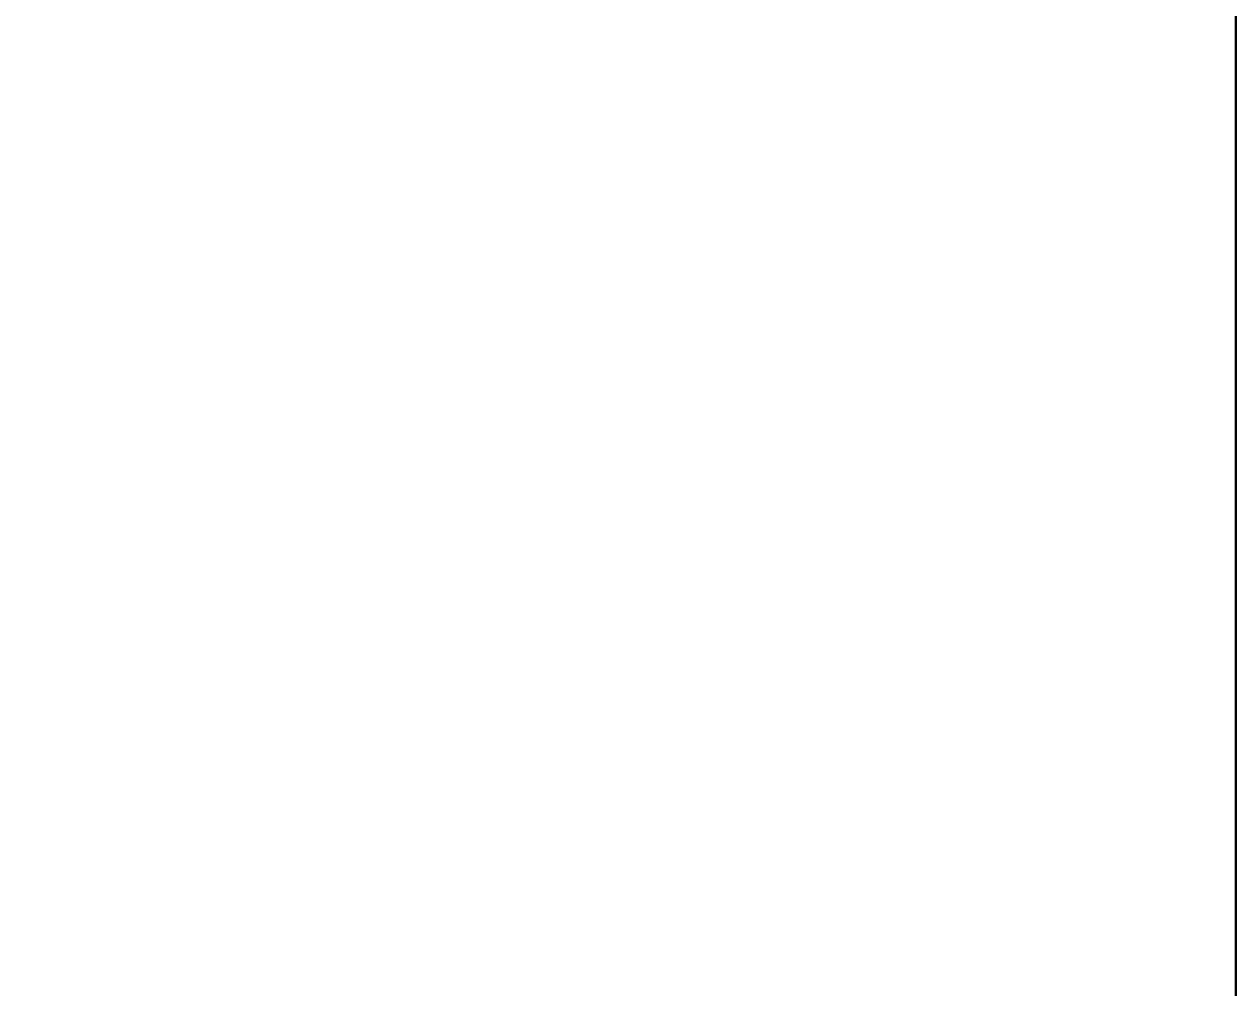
# Paper-space layout 'Sheet2' of a CAD drawing. Header units: inches. Extents: x 0 to 16.3, y 0 to 11.5.
# Drawn here: x 13.9289 to 14.0263, y 3.8947 to 3.9723 of the extents above; entities that cross this region are included whole.
import ezdxf

# ---------------------------------------------------------------- set-up
doc = ezdxf.new("R2010")
doc.units = ezdxf.units.IN
doc.header["$MEASUREMENT"] = 0
doc.styles.add('SLDTEXTSTYLE0', font='TXT', dxfattribs={"width": 0.75})
doc.dimstyles.new('SLDDIMSTYLE4', dxfattribs={"dimtxt": 0.137795, "dimasz": 0.13, "dimexe": 0, "dimexo": 0.0625, "dimgap": 0.034449, "dimtad": 1, "dimlfac": 2, "dimrnd": 1e-09, "dimzin": 4, "dimdsep": 46, "dimtxsty": 'SLDTEXTSTYLE0', "dimsah": 1, "dimcen": 0.09, "dimadec": 0, "dimazin": 1, "dimtfac": 1, "dimtofl": 0, "dimtmove": 0, "dimatfit": 3, "dimfxl": 1, "dimfrac": 2, "dimtolj": 1, "dimtzin": 12, "dimarcsym": 0})

# ---------------------------------------------------------------- blocks, each defined once
blk = doc.blocks.new('_D_4')
at = {"color": 7, "linetype": 'Continuous', "lineweight": 0}
for p, q in [((14.103635, 4.8099), (13.386918, 4.8099)), ((13.426288, 4.8099), (13.426288, 3.8099)), ((14.036968, 3.8099), (13.386918, 3.8099))]:
    blk.add_line(p, q, dxfattribs=at)
at = {"color": 7, "linetype": 'Continuous', "lineweight": 18}
for points in [[(13.426288, 4.8099), (13.406288, 4.6799), (13.446288, 4.6799)], [(13.426288, 3.8099), (13.446288, 3.9399), (13.406288, 3.9399)]]:
    blk.add_solid(points, dxfattribs=at)
at = {"color": 7, "linetype": 'Continuous', "lineweight": 18, "insert": (13.248661, 4.132224), "char_height": 0.1377953, "attachment_point": 1, "rotation": 90, "style": 'SLDTEXTSTYLE0'}
blk.add_mtext('2.00', dxfattribs=at)

psp = doc.layouts.new('Sheet2')

# ---------------------------------------------------------------- linework, layer by layer
at = {"color": 7, "linetype": 'Continuous', "lineweight": 25}
for points, knots in [([(14.026338, 4.028395), (14.026338, 4.026699), (14.026338, 4.02337), (14.026338, 4.01836), (14.026338, 4.013454), (14.026338, 4.008662), (14.026338, 4.003937), (14.026338, 3.999323), (14.026338, 3.994798), (14.026338, 3.990395), (14.026338, 3.986146), (14.026338, 3.982082), (14.026338, 3.97823), (14.026338, 3.974585), (14.026338, 3.97117), (14.026338, 3.967953), (14.026338, 3.964963), (14.026338, 3.96218), (14.026338, 3.959586), (14.026338, 3.957216), (14.026338, 3.955001), (14.026338, 3.953031), (14.026338, 3.951193), (14.026338, 3.949548), (14.026338, 3.948126), (14.026338, 3.947327), (14.026338, 3.946924)], [0, 0, 0, 0, 0.058769, 0.115367, 0.170284, 0.223398, 0.274919, 0.325155, 0.373879, 0.421534, 0.467373, 0.511203, 0.553187, 0.593142, 0.63132, 0.668139, 0.703659, 0.738286, 0.77209, 0.805291, 0.837698, 0.869936, 0.901947, 0.934392, 0.966911, 1, 1, 1, 1]), ([(14.026338, 4.006424), (14.026338, 4.004813), (14.026338, 4.001619), (14.026338, 3.99692), (14.026338, 3.99237), (14.026338, 3.988665), (14.026338, 3.985646), (14.026338, 3.983207), (14.026338, 3.980569), (14.026338, 3.977739), (14.026338, 3.974721), (14.026338, 3.971523), (14.026338, 3.968109), (14.026338, 3.965794), (14.026338, 3.964597)], [0, 0, 0, 0, 0.103865, 0.206016, 0.307305, 0.408307, 0.461203, 0.520877, 0.585782, 0.655976, 0.733177, 0.816091, 0.90491, 1, 1, 1, 1]), ([(14.026338, 4.000122), (14.026338, 3.997698), (14.026338, 3.993024), (14.026338, 3.98637), (14.026338, 3.980344), (14.026338, 3.974933), (14.026338, 3.970141), (14.026338, 3.965963), (14.026338, 3.9624), (14.026338, 3.96036), (14.026338, 3.959401)], [0, 0, 0, 0, 0.167825, 0.323479, 0.465976, 0.596024, 0.714657, 0.821331, 0.915946, 1, 1, 1, 1]), ([(14.026338, 3.95078), (14.026338, 3.951926), (14.026338, 3.954231), (14.026338, 3.958379), (14.026338, 3.962975), (14.026338, 3.968145), (14.026338, 3.973797), (14.026338, 3.979991), (14.026338, 3.98668), (14.026338, 3.991411), (14.026338, 3.993827)], [0, 0, 0, 0, 0.11386, 0.229075, 0.346706, 0.467688, 0.592823, 0.722567, 0.858319, 1, 1, 1, 1]), ([(14.026338, 3.988577), (14.026338, 3.987112), (14.026338, 3.984062), (14.026338, 3.979314), (14.026338, 3.974215), (14.026338, 3.97071), (14.026338, 3.968897)], [0, 0, 0, 0, 0.222095, 0.462028, 0.721696, 1, 1, 1, 1]), ([(14.026338, 3.987248), (14.026338, 3.986154), (14.026338, 3.984046), (14.026338, 3.980911), (14.026338, 3.977988), (14.026338, 3.975336), (14.026338, 3.973007), (14.026338, 3.971174), (14.026338, 3.969786), (14.026338, 3.969314), (14.026338, 3.969071)], [0, 0, 0, 0, 0.137597, 0.265256, 0.388806, 0.513224, 0.634914, 0.753851, 0.873538, 1, 1, 1, 1]), ([(14.026338, 3.967243), (14.026338, 3.967698), (14.026338, 3.968571), (14.026338, 3.970112), (14.026338, 3.971874), (14.026338, 3.97379), (14.026338, 3.976044), (14.026338, 3.978594), (14.026338, 3.981492), (14.026338, 3.98368), (14.026338, 3.984797)], [0, 0, 0, 0, 0.150356, 0.288674, 0.415545, 0.531028, 0.642703, 0.758233, 0.876672, 1, 1, 1, 1]), ([(14.026338, 3.948149), (14.026338, 3.950162), (14.026338, 3.954036), (14.026338, 3.959636), (14.026338, 3.964828), (14.026338, 3.969567), (14.026338, 3.973905), (14.026338, 3.977793), (14.026338, 3.981269), (14.026338, 3.983462), (14.026338, 3.984475)], [0, 0, 0, 0, 0.170297, 0.327906, 0.472292, 0.603108, 0.721545, 0.826796, 0.919947, 1, 1, 1, 1]), ([(14.026338, 3.968897), (14.026338, 3.970178), (14.026338, 3.972659), (14.026338, 3.975723), (14.026338, 3.978144), (14.026338, 3.979865), (14.026338, 3.980943), (14.026338, 3.981303), (14.026338, 3.981066), (14.026338, 3.980327), (14.026338, 3.979957)], [0, 0, 0, 0, 0.148283, 0.287229, 0.41751, 0.540591, 0.658988, 0.773162, 0.886543, 1, 1, 1, 1]), ([(14.026338, 3.979957), (14.026338, 3.979646), (14.026338, 3.979038), (14.026338, 3.977797), (14.026338, 3.976394), (14.026338, 3.974738), (14.026338, 3.972858), (14.026338, 3.970734), (14.026338, 3.968405), (14.026338, 3.966715), (14.026338, 3.965863)], [0, 0, 0, 0, 0.137349, 0.269049, 0.39573, 0.518199, 0.63806, 0.757023, 0.877525, 1, 1, 1, 1]), ([(14.026338, 3.979875), (14.026338, 3.978358), (14.026338, 3.975238), (14.026338, 3.970332), (14.026338, 3.965105), (14.026338, 3.959538), (14.026338, 3.953642), (14.026338, 3.947421), (14.026338, 3.940858), (14.026338, 3.936399), (14.026338, 3.934106)], [0, 0, 0, 0, 0.100908, 0.207427, 0.320704, 0.441193, 0.56927, 0.704636, 0.848081, 1, 1, 1, 1]), ([(14.026338, 3.969071), (14.026338, 3.968948), (14.026338, 3.968708), (14.026338, 3.968992), (14.026338, 3.969734), (14.026338, 3.971021), (14.026338, 3.972707), (14.026338, 3.974764), (14.026338, 3.977149), (14.026338, 3.97889), (14.026338, 3.97979)], [0, 0, 0, 0, 0.128585, 0.250395, 0.370132, 0.495119, 0.620662, 0.742958, 0.867194, 1, 1, 1, 1]), ([(14.026338, 3.9797), (14.026338, 3.979714), (14.026338, 3.97974), (14.026338, 3.979548), (14.026338, 3.979095), (14.026338, 3.978366), (14.026338, 3.977474), (14.026338, 3.976294), (14.026338, 3.97491), (14.026338, 3.973276), (14.026338, 3.971405), (14.026338, 3.969216), (14.026338, 3.966718), (14.026338, 3.963975), (14.026338, 3.960892), (14.026338, 3.95755), (14.026338, 3.953888), (14.026338, 3.949988), (14.026338, 3.945822), (14.026338, 3.941482), (14.026338, 3.936938), (14.026338, 3.932226), (14.026338, 3.927345), (14.026338, 3.922278), (14.026338, 3.917041), (14.026338, 3.913478), (14.026338, 3.911671)], [0, 0, 0, 0, 0.032693, 0.064846, 0.096392, 0.127886, 0.159385, 0.191279, 0.223668, 0.256476, 0.29033, 0.3256, 0.362128, 0.400545, 0.440894, 0.48329, 0.527719, 0.574865, 0.623493, 0.673169, 0.724121, 0.776292, 0.829803, 0.884723, 0.941545, 1, 1, 1, 1]), ([(14.026338, 3.907389), (14.026338, 3.909251), (14.026338, 3.912918), (14.026338, 3.91833), (14.026338, 3.923552), (14.026338, 3.928576), (14.026338, 3.933405), (14.026338, 3.938044), (14.026338, 3.942492), (14.026338, 3.94674), (14.026338, 3.950757), (14.026338, 3.954506), (14.026338, 3.958006), (14.026338, 3.961212), (14.026338, 3.964157), (14.026338, 3.966821), (14.026338, 3.969226), (14.026338, 3.97133), (14.026338, 3.973165), (14.026338, 3.974837), (14.026338, 3.976215), (14.026338, 3.977387), (14.026338, 3.978321), (14.026338, 3.979044), (14.026338, 3.979486), (14.026338, 3.979629), (14.026338, 3.9797)], [0, 0, 0, 0, 0.059152, 0.116498, 0.171835, 0.225245, 0.276828, 0.326754, 0.375467, 0.422747, 0.468354, 0.51176, 0.553246, 0.592838, 0.630565, 0.667043, 0.702074, 0.736134, 0.769462, 0.802366, 0.83499, 0.867436, 0.899905, 0.9326, 0.96597, 1, 1, 1, 1]), ([(14.026338, 3.968047), (14.026338, 3.969009), (14.026338, 3.970916), (14.026338, 3.973307), (14.026338, 3.975329), (14.026338, 3.976953), (14.026338, 3.978138), (14.026338, 3.978957), (14.026338, 3.979391), (14.026338, 3.979353), (14.026338, 3.979333)], [0, 0, 0, 0, 0.119529, 0.23679, 0.355446, 0.475845, 0.598398, 0.726348, 0.859875, 1, 1, 1, 1]), ([(14.026338, 3.955516), (14.026338, 3.955838), (14.026338, 3.956478), (14.026338, 3.957954), (14.026338, 3.959851), (14.026338, 3.961702), (14.026338, 3.96346), (14.026338, 3.965054), (14.026338, 3.966875), (14.026338, 3.968922), (14.026338, 3.971201), (14.026338, 3.973722), (14.026338, 3.976469), (14.026338, 3.978373), (14.026338, 3.979365)], [0, 0, 0, 0, 0.083073, 0.165131, 0.2515, 0.345454, 0.397801, 0.458159, 0.526273, 0.602675, 0.687723, 0.782638, 0.886782, 1, 1, 1, 1]), ([(14.026338, 3.979333), (14.026338, 3.979253), (14.026338, 3.979096), (14.026338, 3.978466), (14.026338, 3.977527), (14.026338, 3.976291), (14.026338, 3.974718), (14.026338, 3.972851), (14.026338, 3.970636), (14.026338, 3.968167), (14.026338, 3.965446), (14.026338, 3.962584), (14.026338, 3.959582), (14.026338, 3.956419), (14.026338, 3.953131), (14.026338, 3.94969), (14.026338, 3.94612), (14.026338, 3.943698), (14.026338, 3.942468)], [0, 0, 0, 0, 0.074002, 0.1448371, 0.2124976, 0.2783961, 0.3422042, 0.4049687, 0.4669422, 0.5295327, 0.5910163, 0.6506416, 0.7083409, 0.7656131, 0.8225027, 0.8804287, 0.9392522, 1, 1, 1, 1]), ([(14.026338, 3.920324), (14.026338, 3.923126), (14.026338, 3.928613), (14.026338, 3.936756), (14.026338, 3.944586), (14.026338, 3.952101), (14.026338, 3.959304), (14.026338, 3.966185), (14.026338, 3.972779), (14.026338, 3.976907), (14.026338, 3.978968)], [0, 0, 0, 0, 0.1418025, 0.2777005, 0.407399, 0.5321542, 0.6528734, 0.7704514, 0.8854446, 1, 1, 1, 1]), ([(14.026338, 3.961779), (14.026338, 3.962515), (14.026338, 3.963933), (14.026338, 3.965823), (14.026338, 3.967451), (14.026338, 3.968767), (14.026338, 3.969782), (14.026338, 3.970482), (14.026338, 3.970855), (14.026338, 3.970872), (14.026338, 3.970881)], [0, 0, 0, 0, 0.156274, 0.300636, 0.431157, 0.55352, 0.667909, 0.777638, 0.888206, 1, 1, 1, 1]), ([(14.026338, 3.970881), (14.026338, 3.970821), (14.026338, 3.970701), (14.026338, 3.969914), (14.026338, 3.968761), (14.026338, 3.967157), (14.026338, 3.965129), (14.026338, 3.962701), (14.026338, 3.959836), (14.026338, 3.956516), (14.026338, 3.952578), (14.026338, 3.947924), (14.026338, 3.942486), (14.026338, 3.936259), (14.026338, 3.929235), (14.026338, 3.921425), (14.026338, 3.912822), (14.026338, 3.906831), (14.026338, 3.903702)], [0, 0, 0, 0, 0.028859, 0.057356, 0.086196, 0.116808, 0.15028, 0.187632, 0.229256, 0.275713, 0.329454, 0.393456, 0.467599, 0.552729, 0.648225, 0.754891, 0.872008, 1, 1, 1, 1]), ([(14.026338, 3.944085), (14.026338, 3.945068), (14.026338, 3.946979), (14.026338, 3.949756), (14.026338, 3.952362), (14.026338, 3.954792), (14.026338, 3.957044), (14.026338, 3.959118), (14.026338, 3.961016), (14.026338, 3.962725), (14.026338, 3.964266), (14.026338, 3.965612), (14.026338, 3.966739), (14.026338, 3.967723), (14.026338, 3.968458), (14.026338, 3.969022), (14.026338, 3.969398), (14.026338, 3.96948), (14.026338, 3.969521)], [0, 0, 0, 0, 0.081253, 0.157959, 0.229668, 0.298311, 0.362815, 0.423752, 0.483547, 0.541217, 0.597661, 0.653003, 0.708046, 0.763289, 0.818708, 0.877088, 0.937325, 1, 1, 1, 1]), ([(14.026338, 3.969521), (14.026338, 3.96951), (14.026338, 3.969487), (14.026338, 3.968707), (14.026338, 3.967169), (14.026338, 3.965064), (14.026338, 3.962622), (14.026338, 3.960045), (14.026338, 3.957371), (14.026338, 3.95549), (14.026338, 3.954577)], [0, 0, 0, 0, 0.153279, 0.297475, 0.435425, 0.571708, 0.699229, 0.809566, 0.90761, 1, 1, 1, 1]), ([(14.026338, 3.968103), (14.026338, 3.968304), (14.026338, 3.968698), (14.026338, 3.968926), (14.026338, 3.968971), (14.026338, 3.968749), (14.026338, 3.96823), (14.026338, 3.967444), (14.026338, 3.966461), (14.026338, 3.965172), (14.026338, 3.963646), (14.026338, 3.961872), (14.026338, 3.959813), (14.026338, 3.957474), (14.026338, 3.95491), (14.026338, 3.952066), (14.026338, 3.948965), (14.026338, 3.946792), (14.026338, 3.945672)], [0, 0, 0, 0, 0.058362, 0.114938, 0.169832, 0.223642, 0.277229, 0.331246, 0.38672, 0.444257, 0.503633, 0.564017, 0.627098, 0.693634, 0.763404, 0.837715, 0.916397, 1, 1, 1, 1]), ([(14.026338, 3.943971), (14.026338, 3.945495), (14.026338, 3.948375), (14.026338, 3.95261), (14.026338, 3.956445), (14.026338, 3.95986), (14.026338, 3.962776), (14.026338, 3.965183), (14.026338, 3.967019), (14.026338, 3.967734), (14.026338, 3.968103)], [0, 0, 0, 0, 0.158215, 0.299154, 0.42735, 0.546586, 0.660816, 0.769781, 0.881273, 1, 1, 1, 1]), ([(14.026338, 3.943404), (14.026338, 3.944625), (14.026338, 3.947023), (14.026338, 3.950528), (14.026338, 3.953865), (14.026338, 3.95703), (14.026338, 3.960045), (14.026338, 3.962901), (14.026338, 3.965592), (14.026338, 3.967221), (14.026338, 3.968047)], [0, 0, 0, 0, 0.133273, 0.26163, 0.386302, 0.508546, 0.63016, 0.751353, 0.873944, 1, 1, 1, 1]), ([(14.026338, 3.941826), (14.026338, 3.942168), (14.026338, 3.942823), (14.026338, 3.944352), (14.026338, 3.946309), (14.026338, 3.948255), (14.026338, 3.950069), (14.026338, 3.951733), (14.026338, 3.953665), (14.026338, 3.955862), (14.026338, 3.95835), (14.026338, 3.961104), (14.026338, 3.964138), (14.026338, 3.966242), (14.026338, 3.967347)], [0, 0, 0, 0, 0.099377, 0.19028, 0.276862, 0.364105, 0.412453, 0.469802, 0.534172, 0.60876, 0.691899, 0.785665, 0.887403, 1, 1, 1, 1]), ([(14.026338, 3.961785), (14.026338, 3.961584), (14.026338, 3.961204), (14.026338, 3.960984), (14.026338, 3.961155), (14.026338, 3.961671), (14.026338, 3.962579), (14.026338, 3.963832), (14.026338, 3.965401), (14.026338, 3.966614), (14.026338, 3.967258)], [0, 0, 0, 0, 0.1399973, 0.2654243, 0.3806413, 0.4912595, 0.6044418, 0.723878, 0.8532384, 1, 1, 1, 1]), ([(14.026338, 3.965863), (14.026338, 3.964962), (14.026338, 3.963146), (14.026338, 3.960268), (14.026338, 3.957233), (14.026338, 3.954062), (14.026338, 3.950739), (14.026338, 3.947275), (14.026338, 3.943646), (14.026338, 3.941216), (14.026338, 3.939973)], [0, 0, 0, 0, 0.111042, 0.22395, 0.339353, 0.459762, 0.584076, 0.715445, 0.854448, 1, 1, 1, 1]), ([(14.026338, 3.964597), (14.026338, 3.96332), (14.026338, 3.96087), (14.026338, 3.957346), (14.026338, 3.954112), (14.026338, 3.951131), (14.026338, 3.948488), (14.026338, 3.946097), (14.026338, 3.944032), (14.026338, 3.940535), (14.026338, 3.935506), (14.026338, 3.930861), (14.026338, 3.928554)], [0, 0, 0, 0, 0.110709, 0.212455, 0.3063, 0.390411, 0.466479, 0.533745, 0.592052, 0.642138, 0.822292, 1, 1, 1, 1]), ([(14.026338, 3.906963), (14.026338, 3.908674), (14.026338, 3.912021), (14.026338, 3.916919), (14.026338, 3.921586), (14.026338, 3.926032), (14.026338, 3.930257), (14.026338, 3.934246), (14.026338, 3.938011), (14.026338, 3.941545), (14.026338, 3.944864), (14.026338, 3.947956), (14.026338, 3.95082), (14.026338, 3.953457), (14.026338, 3.955853), (14.026338, 3.958031), (14.026338, 3.959996), (14.026338, 3.961205), (14.026338, 3.961779)], [0, 0, 0, 0, 0.092381, 0.180712, 0.264522, 0.344772, 0.421035, 0.493284, 0.561023, 0.625346, 0.685706, 0.742122, 0.794622, 0.843236, 0.887643, 0.928768, 0.966189, 1, 1, 1, 1]), ([(14.026338, 3.95556), (14.026338, 3.956036), (14.026338, 3.956944), (14.026338, 3.958196), (14.026338, 3.959218), (14.026338, 3.960031), (14.026338, 3.960642), (14.026338, 3.961005), (14.026338, 3.961097), (14.026338, 3.961018), (14.026338, 3.960976)], [0, 0, 0, 0, 0.130064, 0.248007, 0.357719, 0.466179, 0.579163, 0.70355, 0.841668, 1, 1, 1, 1]), ([(14.026338, 3.959401), (14.026338, 3.958894), (14.026338, 3.957926), (14.026338, 3.95677), (14.026338, 3.955833), (14.026338, 3.955194), (14.026338, 3.954856), (14.026338, 3.95475), (14.026338, 3.954988), (14.026338, 3.955339), (14.026338, 3.955516)], [0, 0, 0, 0, 0.153704, 0.293853, 0.422835, 0.543391, 0.658326, 0.770952, 0.884524, 1, 1, 1, 1]), ([(14.026338, 3.958552), (14.026338, 3.957896), (14.026338, 3.956658), (14.026338, 3.954796), (14.026338, 3.953071), (14.026338, 3.951503), (14.026338, 3.950142), (14.026338, 3.948971), (14.026338, 3.948044), (14.026338, 3.947625), (14.026338, 3.947408)], [0, 0, 0, 0, 0.152255, 0.287145, 0.412906, 0.531305, 0.647522, 0.760069, 0.87555, 1, 1, 1, 1]), ([(14.026338, 3.954577), (14.026338, 3.954226), (14.026338, 3.953554), (14.026338, 3.952597), (14.026338, 3.951768), (14.026338, 3.951317), (14.026338, 3.951089)], [0, 0, 0, 0, 0.273614, 0.524351, 0.758908, 1, 1, 1, 1]), ([(14.026338, 3.941994), (14.026338, 3.942756), (14.026338, 3.944212), (14.026338, 3.946353), (14.026338, 3.948278), (14.026338, 3.950008), (14.026338, 3.951478), (14.026338, 3.952685), (14.026338, 3.953599), (14.026338, 3.953948), (14.026338, 3.954131)], [0, 0, 0, 0, 0.138272, 0.263826, 0.380184, 0.495389, 0.61062, 0.730573, 0.859433, 1, 1, 1, 1]), ([(14.026338, 3.951971), (14.026338, 3.952154), (14.026338, 3.952515), (14.026338, 3.952676), (14.026338, 3.952523), (14.026338, 3.952124), (14.026338, 3.9513), (14.026338, 3.950219), (14.026338, 3.94882), (14.026338, 3.947134), (14.026338, 3.945127), (14.026338, 3.942673), (14.026338, 3.939901), (14.026338, 3.936766), (14.026338, 3.933225), (14.026338, 3.929345), (14.026338, 3.925122), (14.026338, 3.922146), (14.026338, 3.920608)], [0, 0, 0, 0, 0.057287, 0.113582, 0.169374, 0.225103, 0.28151, 0.338342, 0.397086, 0.457718, 0.519292, 0.580547, 0.642839, 0.70736, 0.774859, 0.845534, 0.920151, 1, 1, 1, 1]), ([(14.026338, 3.934106), (14.026338, 3.935331), (14.026338, 3.937716), (14.026338, 3.940946), (14.026338, 3.943797), (14.026338, 3.946213), (14.026338, 3.94827), (14.026338, 3.949929), (14.026338, 3.951208), (14.026338, 3.951716), (14.026338, 3.951971)], [0, 0, 0, 0, 0.143672, 0.27975, 0.407946, 0.531465, 0.651521, 0.76818, 0.883797, 1, 1, 1, 1]), ([(14.026338, 3.925161), (14.026338, 3.926243), (14.026338, 3.928362), (14.026338, 3.93141), (14.026338, 3.934268), (14.026338, 3.936945), (14.026338, 3.939418), (14.026338, 3.941719), (14.026338, 3.943817), (14.026338, 3.945706), (14.026338, 3.947386), (14.026338, 3.948747), (14.026338, 3.949859), (14.026338, 3.950665), (14.026338, 3.951123), (14.026338, 3.951364), (14.026338, 3.95127), (14.026338, 3.950995), (14.026338, 3.950853)], [0, 0, 0, 0, 0.065244, 0.12779, 0.188204, 0.24761, 0.306151, 0.364167, 0.423469, 0.483945, 0.544987, 0.605398, 0.666862, 0.728569, 0.79233, 0.858898, 0.927585, 1, 1, 1, 1]), ([(14.026338, 3.951089), (14.026338, 3.950839), (14.026338, 3.950248), (14.026338, 3.949602), (14.026338, 3.948852), (14.026338, 3.948429), (14.026338, 3.948196)], [0, 0, 0, 0, 0.159302, 0.37785, 0.657976, 1, 1, 1, 1]), ([(14.026338, 3.950853), (14.026338, 3.950671), (14.026338, 3.950314), (14.026338, 3.94952), (14.026338, 3.948518), (14.026338, 3.947349), (14.026338, 3.945898), (14.026338, 3.944152), (14.026338, 3.942075), (14.026338, 3.940514), (14.026338, 3.939709)], [0, 0, 0, 0, 0.1312812, 0.2568303, 0.3762753, 0.4909593, 0.6067098, 0.7290527, 0.8601652, 1, 1, 1, 1]), ([(14.026338, 3.946924), (14.026338, 3.946403), (14.026338, 3.94538), (14.026338, 3.944519), (14.026338, 3.944168), (14.026338, 3.944362), (14.026338, 3.945147), (14.026338, 3.946473), (14.026338, 3.948313), (14.026338, 3.949944), (14.026338, 3.95078)], [0, 0, 0, 0, 0.12597, 0.2478554, 0.3676538, 0.4872073, 0.6085037, 0.7332797, 0.863168, 1, 1, 1, 1]), ([(14.026338, 3.948196), (14.026338, 3.947899), (14.026338, 3.947334), (14.026338, 3.946147), (14.026338, 3.944802), (14.026338, 3.943234), (14.026338, 3.941455), (14.026338, 3.939472), (14.026338, 3.937281), (14.026338, 3.935768), (14.026338, 3.934982)], [0, 0, 0, 0, 0.152121, 0.288992, 0.415713, 0.531918, 0.645672, 0.759105, 0.874722, 1, 1, 1, 1]), ([(14.026338, 3.907144), (14.026338, 3.908291), (14.026338, 3.91077), (14.026338, 3.914687), (14.026338, 3.919097), (14.026338, 3.923959), (14.026338, 3.929346), (14.026338, 3.935186), (14.026338, 3.941519), (14.026338, 3.945883), (14.026338, 3.948149)], [0, 0, 0, 0, 0.080863, 0.174861, 0.280675, 0.399201, 0.530022, 0.674484, 0.830941, 1, 1, 1, 1]), ([(14.026338, 3.939751), (14.026338, 3.939524), (14.026338, 3.939097), (14.026338, 3.93892), (14.026338, 3.938984), (14.026338, 3.939528), (14.026338, 3.940421), (14.026338, 3.941669), (14.026338, 3.943235), (14.026338, 3.944448), (14.026338, 3.945082)], [0, 0, 0, 0, 0.145696, 0.274342, 0.390709, 0.500852, 0.613292, 0.72879, 0.858141, 1, 1, 1, 1]), ([(14.026338, 3.916464), (14.026338, 3.917592), (14.026338, 3.919818), (14.026338, 3.923229), (14.026338, 3.926679), (14.026338, 3.930124), (14.026338, 3.9336), (14.026338, 3.937067), (14.026338, 3.940567), (14.026338, 3.942911), (14.026338, 3.944085)], [0, 0, 0, 0, 0.132865, 0.262202, 0.388934, 0.514236, 0.637028, 0.758271, 0.879027, 1, 1, 1, 1]), ([(14.026338, 3.920349), (14.026338, 3.920453), (14.026338, 3.920657), (14.026338, 3.921957), (14.026338, 3.923933), (14.026338, 3.926649), (14.026338, 3.929991), (14.026338, 3.933967), (14.026338, 3.938498), (14.026338, 3.941709), (14.026338, 3.943404)], [0, 0, 0, 0, 0.108133, 0.212756, 0.319609, 0.434301, 0.557614, 0.689791, 0.836243, 1, 1, 1, 1]), ([(14.026338, 3.942119), (14.026338, 3.942288), (14.026338, 3.942606), (14.026338, 3.942503), (14.026338, 3.941914), (14.026338, 3.940779), (14.026338, 3.939234), (14.026338, 3.937355), (14.026338, 3.935151), (14.026338, 3.933513), (14.026338, 3.932676)], [0, 0, 0, 0, 0.172382, 0.324496, 0.460492, 0.583482, 0.694658, 0.797334, 0.896346, 1, 1, 1, 1]), ([(14.026338, 3.942468), (14.026338, 3.941151), (14.026338, 3.938569), (14.026338, 3.934802), (14.026338, 3.9312), (14.026338, 3.928933), (14.026338, 3.927807)], [0, 0, 0, 0, 0.2615689, 0.512922, 0.7582383, 1, 1, 1, 1]), ([(14.026338, 3.915973), (14.026338, 3.917017), (14.026338, 3.919044), (14.026338, 3.921943), (14.026338, 3.924638), (14.026338, 3.927096), (14.026338, 3.929334), (14.026338, 3.931379), (14.026338, 3.933187), (14.026338, 3.935302), (14.026338, 3.937554), (14.026338, 3.939703), (14.026338, 3.941287), (14.026338, 3.941836), (14.026338, 3.942119)], [0, 0, 0, 0, 0.081651, 0.158601, 0.231634, 0.300001, 0.365221, 0.427177, 0.48506, 0.540802, 0.649348, 0.760141, 0.876188, 1, 1, 1, 1]), ([(14.026338, 3.91091), (14.026338, 3.912272), (14.026338, 3.914884), (14.026338, 3.918616), (14.026338, 3.921965), (14.026338, 3.925012), (14.026338, 3.927675), (14.026338, 3.93), (14.026338, 3.931978), (14.026338, 3.933613), (14.026338, 3.934954), (14.026338, 3.936071), (14.026338, 3.936972), (14.026338, 3.937619), (14.026338, 3.9381), (14.026338, 3.938272), (14.026338, 3.938295), (14.026338, 3.938112), (14.026338, 3.938019)], [0, 0, 0, 0, 0.10765, 0.206342, 0.29663, 0.379488, 0.454542, 0.521657, 0.582348, 0.637359, 0.688116, 0.735687, 0.780623, 0.824253, 0.867581, 0.911063, 0.954975, 1, 1, 1, 1]), ([(14.026338, 3.938019), (14.026338, 3.937883), (14.026338, 3.93761), (14.026338, 3.936921), (14.026338, 3.936002), (14.026338, 3.934821), (14.026338, 3.933448), (14.026338, 3.931823), (14.026338, 3.929931), (14.026338, 3.927883), (14.026338, 3.925607), (14.026338, 3.923129), (14.026338, 3.920494), (14.026338, 3.917675), (14.026338, 3.914689), (14.026338, 3.911525), (14.026338, 3.908194), (14.026338, 3.905926), (14.026338, 3.904756)], [0, 0, 0, 0, 0.044842, 0.0901698, 0.1354976, 0.1827518, 0.2317717, 0.2842146, 0.3403229, 0.40009, 0.4625825, 0.5279504, 0.5963551, 0.6674915, 0.7440511, 0.824289, 0.9092984, 1, 1, 1, 1]), ([(14.026338, 3.936433), (14.026338, 3.93573), (14.026338, 3.934416), (14.026338, 3.932483), (14.026338, 3.930744), (14.026338, 3.92919), (14.026338, 3.927851), (14.026338, 3.926701), (14.026338, 3.925672), (14.026338, 3.925163), (14.026338, 3.924892)], [0, 0, 0, 0, 0.149637, 0.279328, 0.394452, 0.499191, 0.605389, 0.719232, 0.849923, 1, 1, 1, 1]), ([(14.026338, 3.934982), (14.026338, 3.933926), (14.026338, 3.931881), (14.026338, 3.92896), (14.026338, 3.926401), (14.026338, 3.924191), (14.026338, 3.92239), (14.026338, 3.921132), (14.026338, 3.920392), (14.026338, 3.920364), (14.026338, 3.920349)], [0, 0, 0, 0, 0.130464, 0.2529, 0.373692, 0.496687, 0.620064, 0.742149, 0.86688, 1, 1, 1, 1]), ([(14.026338, 3.932676), (14.026338, 3.931862), (14.026338, 3.930307), (14.026338, 3.928063), (14.026338, 3.926015), (14.026338, 3.924939), (14.026338, 3.924395)], [0, 0, 0, 0, 0.272074, 0.519401, 0.757176, 1, 1, 1, 1]), ([(14.026338, 3.927807), (14.026338, 3.926338), (14.026338, 3.923428), (14.026338, 3.919342), (14.026338, 3.915482), (14.026338, 3.912463), (14.026338, 3.910127), (14.026338, 3.908218), (14.026338, 3.906239), (14.026338, 3.904151), (14.026338, 3.901928), (14.026338, 3.899642), (14.026338, 3.897202), (14.026338, 3.895578), (14.026338, 3.894742)], [0, 0, 0, 0, 0.104065, 0.206014, 0.306747, 0.407704, 0.460836, 0.519992, 0.584865, 0.655939, 0.73279, 0.815569, 0.905031, 1, 1, 1, 1]), ([(14.026338, 3.896265), (14.026338, 3.897114), (14.026338, 3.898747), (14.026338, 3.901759), (14.026338, 3.90498), (14.026338, 3.908526), (14.026338, 3.912343), (14.026338, 3.916407), (14.026338, 3.920733), (14.026338, 3.92366), (14.026338, 3.925161)], [0, 0, 0, 0, 0.142009, 0.273082, 0.397469, 0.515743, 0.632382, 0.749488, 0.871528, 1, 1, 1, 1]), ([(14.026338, 3.924395), (14.026338, 3.924102), (14.026338, 3.923438), (14.026338, 3.92256), (14.026338, 3.921567), (14.026338, 3.920501), (14.026338, 3.919372), (14.026338, 3.918179), (14.026338, 3.916909), (14.026338, 3.916072), (14.026338, 3.915633)], [0, 0, 0, 0, 0.062485, 0.141812, 0.239501, 0.355891, 0.489391, 0.640166, 0.811349, 1, 1, 1, 1]), ([(14.026338, 3.916975), (14.026338, 3.916832), (14.026338, 3.91656), (14.026338, 3.916478), (14.026338, 3.916794), (14.026338, 3.917464), (14.026338, 3.918484), (14.026338, 3.919854), (14.026338, 3.921532), (14.026338, 3.922781), (14.026338, 3.92344)], [0, 0, 0, 0, 0.138806, 0.265183, 0.379606, 0.489952, 0.602676, 0.722606, 0.853528, 1, 1, 1, 1]), ([(14.026338, 3.920608), (14.026338, 3.918929), (14.026338, 3.915642), (14.026338, 3.910745), (14.026338, 3.906027), (14.026338, 3.90148), (14.026338, 3.897107), (14.026338, 3.892933), (14.026338, 3.888917), (14.026338, 3.885126), (14.026338, 3.881586), (14.026338, 3.8784), (14.026338, 3.875527), (14.026338, 3.873039), (14.026338, 3.870868), (14.026338, 3.86905), (14.026338, 3.867594), (14.026338, 3.866927), (14.026338, 3.866587)], [0, 0, 0, 0, 0.070438, 0.137896, 0.202853, 0.265458, 0.327078, 0.387331, 0.447752, 0.508414, 0.568907, 0.628175, 0.686919, 0.746408, 0.80668, 0.868691, 0.932904, 1, 1, 1, 1]), ([(14.026338, 3.875264), (14.026338, 3.876539), (14.026338, 3.87912), (14.026338, 3.883588), (14.026338, 3.888514), (14.026338, 3.893938), (14.026338, 3.899824), (14.026338, 3.906209), (14.026338, 3.913079), (14.026338, 3.917868), (14.026338, 3.920324)], [0, 0, 0, 0, 0.11036, 0.22333, 0.339303, 0.459359, 0.584704, 0.71593, 0.854318, 1, 1, 1, 1]), ([(14.026338, 3.916833), (14.026338, 3.916156), (14.026338, 3.914878), (14.026338, 3.912993), (14.026338, 3.911287), (14.026338, 3.909753), (14.026338, 3.908466), (14.026338, 3.907396), (14.026338, 3.906552), (14.026338, 3.906207), (14.026338, 3.906029)], [0, 0, 0, 0, 0.152535, 0.287853, 0.412299, 0.530854, 0.645685, 0.758999, 0.875623, 1, 1, 1, 1]), ([(14.026338, 3.886632), (14.026338, 3.888234), (14.026338, 3.891312), (14.026338, 3.895831), (14.026338, 3.900016), (14.026338, 3.903898), (14.026338, 3.907477), (14.026338, 3.910727), (14.026338, 3.913675), (14.026338, 3.91558), (14.026338, 3.916464)], [0, 0, 0, 0, 0.170704, 0.328054, 0.472578, 0.603841, 0.721921, 0.827363, 0.919856, 1, 1, 1, 1]), ([(14.026338, 3.915633), (14.026338, 3.915228), (14.026338, 3.914455), (14.026338, 3.91332), (14.026338, 3.912273), (14.026338, 3.911281), (14.026338, 3.910359), (14.026338, 3.909494), (14.026338, 3.908745), (14.026338, 3.908218), (14.026338, 3.907976)], [0, 0, 0, 0, 0.178344, 0.340789, 0.487346, 0.619846, 0.73834, 0.839771, 0.926751, 1, 1, 1, 1]), ([(14.026338, 3.911671), (14.026338, 3.909847), (14.026338, 3.906265), (14.026338, 3.900975), (14.026338, 3.895868), (14.026338, 3.890922), (14.026338, 3.88617), (14.026338, 3.881582), (14.026338, 3.877178), (14.026338, 3.87297), (14.026338, 3.86899), (14.026338, 3.865252), (14.026338, 3.861801), (14.026338, 3.858592), (14.026338, 3.855716), (14.026338, 3.853047), (14.026338, 3.850685), (14.026338, 3.848585), (14.026338, 3.846773), (14.026338, 3.845133), (14.026338, 3.843801), (14.026338, 3.842591), (14.026338, 3.841717), (14.026338, 3.84098), (14.026338, 3.840539), (14.026338, 3.840395), (14.026338, 3.840323)], [0, 0, 0, 0, 0.058726, 0.115318, 0.170179, 0.223395, 0.275159, 0.325156, 0.373931, 0.421647, 0.467689, 0.511397, 0.553308, 0.593169, 0.631505, 0.668235, 0.70373, 0.738476, 0.772072, 0.805255, 0.837907, 0.869944, 0.902175, 0.934419, 0.967031, 1, 1, 1, 1]), ([(14.026338, 3.875378), (14.026338, 3.87551), (14.026338, 3.875771), (14.026338, 3.876482), (14.026338, 3.877359), (14.026338, 3.878484), (14.026338, 3.879791), (14.026338, 3.88135), (14.026338, 3.883114), (14.026338, 3.885085), (14.026338, 3.887328), (14.026338, 3.889848), (14.026338, 3.892659), (14.026338, 3.895748), (14.026338, 3.899137), (14.026338, 3.902808), (14.026338, 3.906775), (14.026338, 3.909494), (14.026338, 3.91091)], [0, 0, 0, 0, 0.044097, 0.08669, 0.128975, 0.172104, 0.216421, 0.262701, 0.312075, 0.364456, 0.421079, 0.483753, 0.551667, 0.626784, 0.708783, 0.798632, 0.895158, 1, 1, 1, 1]), ([(14.026338, 3.907976), (14.026338, 3.907116), (14.026338, 3.905435), (14.026338, 3.902325), (14.026338, 3.898863), (14.026338, 3.895021), (14.026338, 3.890886), (14.026338, 3.886492), (14.026338, 3.881864), (14.026338, 3.878748), (14.026338, 3.877152)], [0, 0, 0, 0, 0.132231, 0.2583048, 0.3806944, 0.5027539, 0.6239159, 0.7451562, 0.8695054, 1, 1, 1, 1]), ([(14.026338, 3.855466), (14.026338, 3.857145), (14.026338, 3.860528), (14.026338, 3.866061), (14.026338, 3.87199), (14.026338, 3.87831), (14.026338, 3.885026), (14.026338, 3.892125), (14.026338, 3.899624), (14.026338, 3.904758), (14.026338, 3.907389)], [0, 0, 0, 0, 0.113716, 0.229132, 0.346707, 0.467631, 0.592752, 0.72284, 0.858007, 1, 1, 1, 1]), ([(14.026338, 3.870269), (14.026338, 3.873158), (14.026338, 3.879026), (14.026338, 3.88805), (14.026338, 3.897398), (14.026338, 3.90374), (14.026338, 3.906963)], [0, 0, 0, 0, 0.2376182, 0.482586, 0.7370626, 1, 1, 1, 1]), ([(14.026338, 3.900215), (14.026338, 3.90006), (14.026338, 3.899767), (14.026338, 3.899699), (14.026338, 3.899972), (14.026338, 3.900615), (14.026338, 3.901629), (14.026338, 3.902991), (14.026338, 3.904652), (14.026338, 3.905907), (14.026338, 3.906567)], [0, 0, 0, 0, 0.145854, 0.275421, 0.390911, 0.499899, 0.611764, 0.727603, 0.856649, 1, 1, 1, 1]), ([(14.026338, 3.904756), (14.026338, 3.90342), (14.026338, 3.900827), (14.026338, 3.897086), (14.026338, 3.893608), (14.026338, 3.890389), (14.026338, 3.887394), (14.026338, 3.884663), (14.026338, 3.882211), (14.026338, 3.880728), (14.026338, 3.88)], [0, 0, 0, 0, 0.1490694, 0.2892859, 0.4233583, 0.5495206, 0.6697814, 0.7847089, 0.8943412, 1, 1, 1, 1]), ([(14.026338, 3.903702), (14.026338, 3.901074), (14.026338, 3.896012), (14.026338, 3.888728), (14.026338, 3.882052), (14.026338, 3.875975), (14.026338, 3.870501), (14.026338, 3.865633), (14.026338, 3.861361), (14.026338, 3.858795), (14.026338, 3.857593)], [0, 0, 0, 0, 0.167874, 0.32331, 0.465877, 0.596263, 0.714758, 0.821079, 0.91623, 1, 1, 1, 1]), ([(14.026338, 3.899988), (14.026338, 3.899265), (14.026338, 3.897915), (14.026338, 3.895945), (14.026338, 3.894216), (14.026338, 3.892717), (14.026338, 3.891445), (14.026338, 3.890442), (14.026338, 3.889504), (14.026338, 3.889111), (14.026338, 3.888901)], [0, 0, 0, 0, 0.149979, 0.279784, 0.395487, 0.498908, 0.603448, 0.71787, 0.849235, 1, 1, 1, 1]), ([(14.026338, 3.887928), (14.026338, 3.88835), (14.026338, 3.889164), (14.026338, 3.890378), (14.026338, 3.891533), (14.026338, 3.892632), (14.026338, 3.893596), (14.026338, 3.894535), (14.026338, 3.895416), (14.026338, 3.895997), (14.026338, 3.896265)], [0, 0, 0, 0, 0.173889, 0.334761, 0.48144, 0.612292, 0.730927, 0.834319, 0.923779, 1, 1, 1, 1]), ([(14.026338, 3.894742), (14.026338, 3.893855), (14.026338, 3.892149), (14.026338, 3.889677), (14.026338, 3.887426), (14.026338, 3.885311), (14.026338, 3.883445), (14.026338, 3.881757), (14.026338, 3.880214), (14.026338, 3.877708), (14.026338, 3.873912), (14.026338, 3.870285), (14.026338, 3.868483)], [0, 0, 0, 0, 0.110477, 0.212374, 0.305691, 0.390265, 0.465885, 0.533314, 0.592043, 0.64182, 0.822138, 1, 1, 1, 1])]:
    psp.add_open_spline(points, degree=3, knots=knots, dxfattribs=at)

# ---------------------------------------------------------------- dimensions: what is measured, and where the dimension line sits
at = {"color": 7, "linetype": 'Continuous', "lineweight": 18}
dim = psp.add_linear_dim(base=(13.426288, 3.8099), p1=(14.143005, 4.8099), p2=(14.076338, 3.8099), angle=90, dimstyle='SLDDIMSTYLE4', dxfattribs=at)
dim.commit()
dim.dimension.update_dxf_attribs({"geometry": '_D_4', "text_midpoint": (13.426288, 4.310401), "dimtype": 160})

doc.saveas('drawing.dxf')
